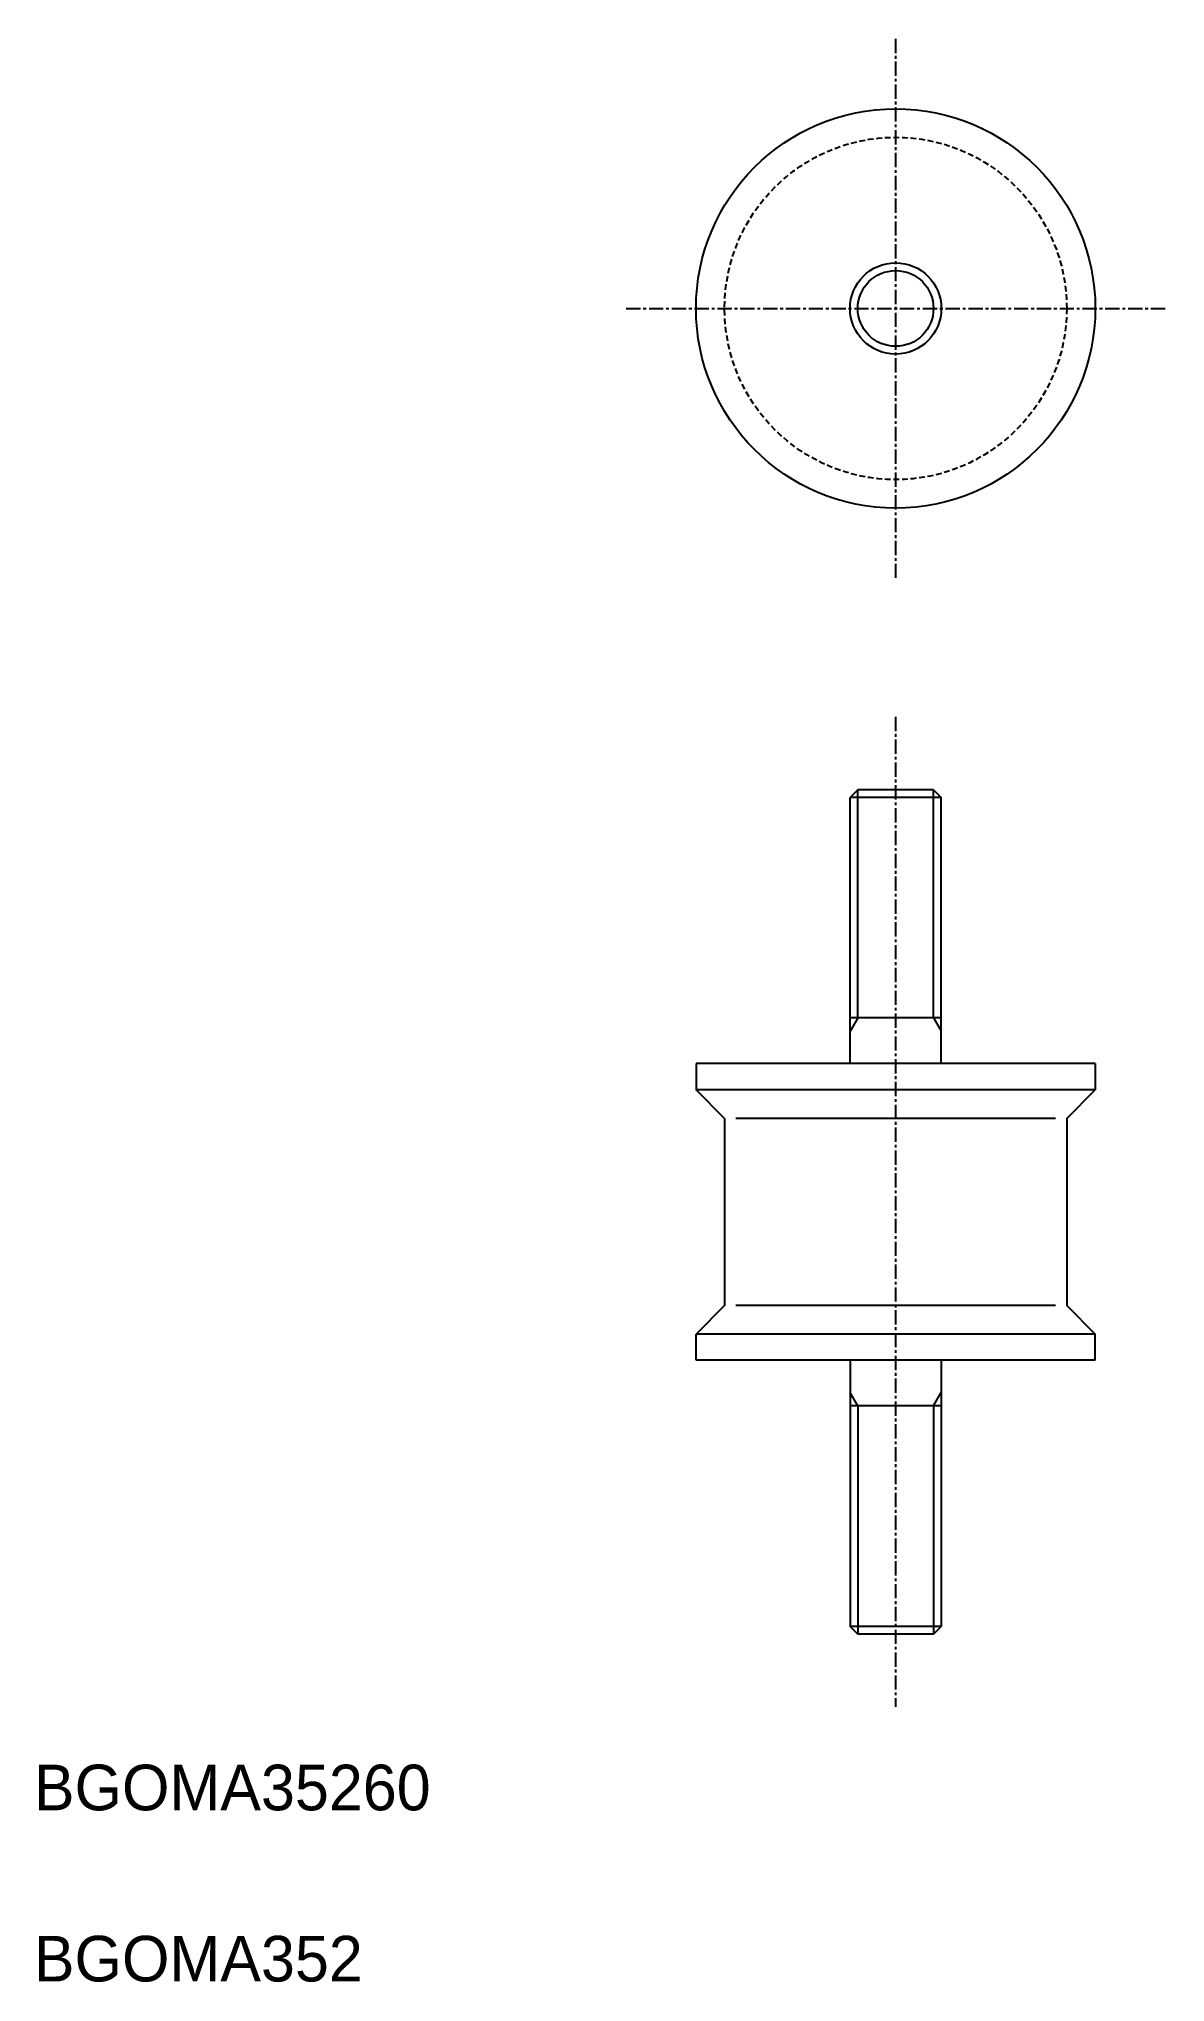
# Model space of a CAD drawing. Extents: x 10 to 109, y 10 to 180.
import ezdxf

# ---------------------------------------------------------------- set-up
doc = ezdxf.new("R2010")
doc.units = 0
doc.linetypes.add('CENTER', pattern=[2, 1.25, -0.25, 0.25, -0.25])
doc.linetypes.add('DASHED', pattern=[0.75, 0.5, -0.25])
doc.layers.get('0').update_dxf_attribs({"linetype": 'CONTINUOUS'})
doc.layers.add('CENTER', color=1, linetype='CENTER')

msp = doc.modelspace()

# ---------------------------------------------------------------- linework, layer by layer
at = {"color": 7, "linetype": 'CONTINUOUS'}
for p, q in [((82.23, 114.44), (81.55, 113.76)), ((88.88, 114.44), (82.23, 114.44)), ((88.88, 114.44), (89.55, 113.76)), ((81.55, 90.44), (81.55, 113.76)), ((89.55, 113.76), (81.55, 113.76)), ((89.55, 90.44), (89.55, 113.76)), ((89.55, 94.44), (81.55, 94.44)), ((68.05, 90.44), (68.05, 88.14)), ((103.05, 90.44), (68.05, 90.44)), ((103.05, 90.44), (103.05, 88.14)), ((70.55, 85.64), (68.05, 88.14)), ((103.05, 88.14), (68.05, 88.14)), ((100.55, 85.64), (103.05, 88.14)), ((70.55, 85.64), (70.55, 69.24)), ((99.55, 85.64), (71.55, 85.64)), ((100.55, 85.64), (100.55, 69.24)), ((70.55, 69.24), (68.05, 66.74)), ((99.55, 69.24), (71.55, 69.24)), ((100.55, 69.24), (103.05, 66.74)), ((68.05, 64.44), (68.05, 66.74)), ((103.05, 66.74), (68.05, 66.74)), ((103.05, 64.44), (103.05, 66.74)), ((103.05, 64.44), (68.05, 64.44)), ((81.55, 64.44), (81.55, 41.11)), ((89.55, 64.44), (89.55, 41.11)), ((89.55, 60.44), (81.55, 60.44)), ((89.55, 41.11), (81.55, 41.11)), ((82.23, 40.44), (81.55, 41.11)), ((88.88, 40.44), (89.55, 41.11)), ((88.88, 40.44), (82.23, 40.44))]:
    msp.add_line(p, q, dxfattribs=at)
at = {"color": 3, "linetype": 'CONTINUOUS'}
for p, q in [((82.23, 94.44), (82.23, 114.44)), ((88.88, 94.44), (88.88, 114.44)), ((82.23, 94.44), (81.55, 93.27)), ((88.88, 94.44), (89.55, 93.27)), ((82.23, 60.44), (81.55, 61.61)), ((88.88, 60.44), (89.55, 61.61)), ((82.23, 60.44), (82.23, 40.44)), ((88.88, 60.44), (88.88, 40.44))]:
    msp.add_line(p, q, dxfattribs=at)
at = {"color": 7, "linetype": 'CONTINUOUS'}
for radius in [17.5, 4, 4]:
    msp.add_circle((85.55, 156.62), radius, dxfattribs=at)
at = {"color": 3, "linetype": 'DASHED'}
msp.add_circle((85.55, 156.62), 15, dxfattribs=at)
at = {"color": 3, "linetype": 'CONTINUOUS'}
msp.add_circle((85.55, 156.62), 3.32, dxfattribs=at)
at = {"layer": 'CENTER', "color": 1, "linetype": 'CENTER'}
for p, q in [((85.55, 180.25), (85.55, 133)), ((61.93, 156.62), (109.18, 156.62)), ((85.55, 120.83), (85.55, 34.07))]:
    msp.add_line(p, q, dxfattribs=at)

# ---------------------------------------------------------------- texts
at = {"color": 7, "linetype": 'CONTINUOUS'}
for s, p in [('BGOMA35260', (10, 25)), ('BGOMA352', (10, 10))]:
    msp.add_text(s, height=4, dxfattribs=at).set_placement(p)

doc.saveas('drawing.dxf')
